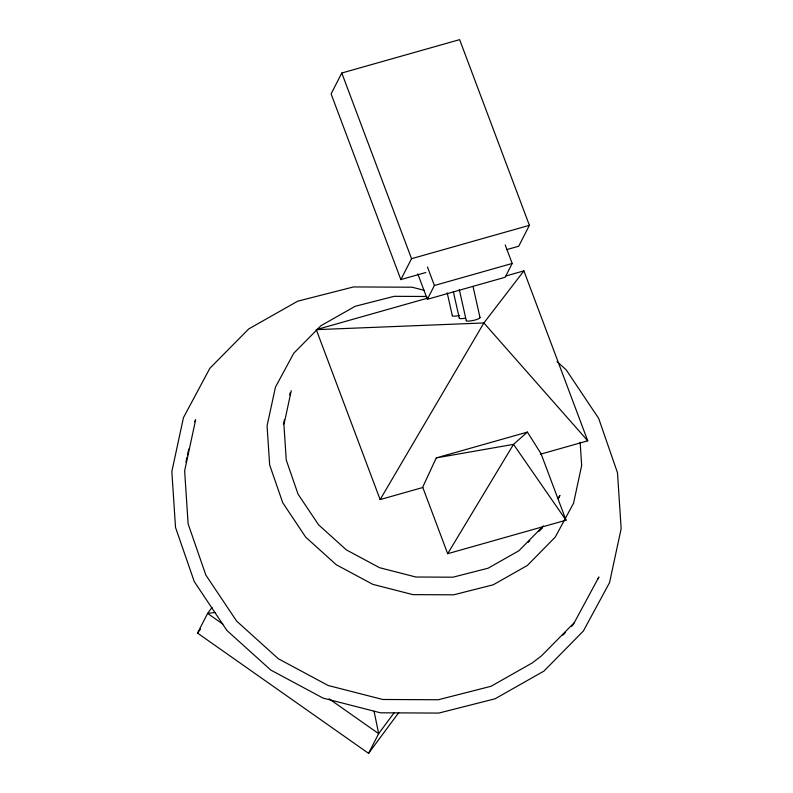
<?xml version="1.0" encoding="UTF-8"?>
<svg xmlns="http://www.w3.org/2000/svg" width="793" height="793" viewBox="0 0 793 793"><rect width="100%" height="100%" fill="white"/><g stroke="black" fill="none" stroke-linecap="round" stroke-linejoin="round"><path stroke-width="1.19" d="M185.929 462.141L186.95 457.383M187.465 455.004L188.744 449.066M283.428 424.334L284.439 419.636M289.742 394.983L290.248 392.634M291.259 390.662L283.924 424.711L286.253 460.019L298.069 494.158L318.578 524.817L346.382 549.906L379.579 567.709L415.919 577.017L452.912 577.195L488.042 568.234L518.919 550.739L543.433 525.898M436.299 457.888L422.689 487.16L447.678 553.702L566.014 520.198L541.024 453.665L527.395 432.096L436.299 457.888L513.517 444.358L527.395 432.096M506.796 249.597L518.701 246.226L529.397 225.331L459.633 39.65L341.783 73.015L331.097 93.911L400.852 279.592L425.851 272.514M194.632 421.727L195.643 419.755L184.64 470.873L188.119 523.856L205.863 575.103L236.651 621.127L278.383 658.785L328.213 685.509L382.751 699.485L438.281 699.753L491.016 686.292L532.242 662.938L541.441 655.91L574.162 622.753M398.78 712.59L368.567 753.35L197.536 633.092L207.617 613.405L212.038 607.438M400.852 279.592L411.547 258.696L529.397 225.331M417.792 273.853L427.348 299.288L434.405 285.5L512.179 263.474L505.23 244.978M512.179 263.474L505.121 277.272L427.348 299.288M368.567 753.35L378.648 733.654L394.121 712.778M558.916 497.389L559.927 495.417L558.153 498.688M597.902 578.969L598.913 576.997L573.161 624.725L571.436 626.47M427.814 298.089L316.288 329.66L380.134 499.58L483.889 322.949L523.905 270.879L587.742 440.809L540.291 454.24M447.678 553.702L513.517 444.358L566.014 520.198M197.536 633.092L200.49 629.117M528.059 542.432L529.754 540.717M539.052 531.3L542.432 527.87M562.822 635.193L565.409 632.576M506.112 275.914L523.905 270.879M380.134 499.58L422.838 487.487M214.972 612.503L207.617 613.405L222.793 624.071M316.288 329.66L483.889 322.949L587.742 440.809M426.793 296.483L394.2 296.324L355.224 306.267L320.967 325.685L293.767 353.232L275.478 387.053L267.072 425.811L269.65 464.916L282.744 502.742L305.662 537.119L336.291 564.755L372.869 584.372L412.895 594.631L453.655 594.819L493.206 584.808L527.414 565.429L555.249 537.089L573.537 503.268L581.665 465.491L580.139 442.236M424.086 290.288L412.102 287.215L353.529 286.937L297.653 301.201L248.715 328.936L209.858 368.299L183.451 417.643L171.843 471.557L175.521 527.454L194.235 581.517L226.907 630.465L270.75 670.035L323.118 698.118L380.432 712.798L438.777 713.076L495.04 698.802L543.929 671.106L583.41 630.95L609.539 582.637L621.157 528.663L617.479 472.717L598.665 418.397L566.202 369.855L557.033 361.588M329.055 698.792L378.648 733.654L374.078 711.212M427.457 267.003L434.405 285.5M341.783 73.015L411.547 258.696M473.024 286.432L480.003 317.557M459.306 289.574L466.284 320.709M453.388 291.844L459.306 318.221M447.222 292.934L452.337 315.753M479.646 317.289A7.038 1.318 -12.6 0 1 473.609 320.372A7.038 1.318 -12.6 0 1 466.403 320.332M464.837 318.261A7.038 1.318 -12.6 0 1 459.415 317.854M459.662 315.416A7.038 1.318 -12.6 0 1 452.456 315.376"/></g></svg>
